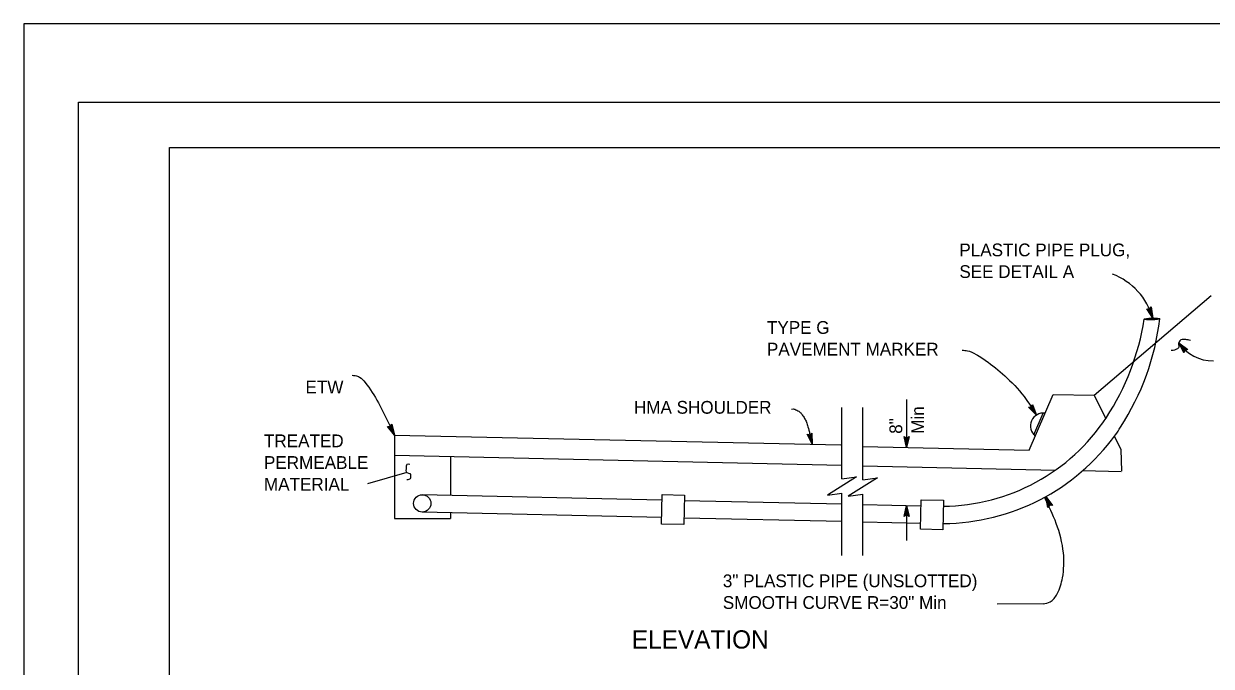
# Model space of a CAD drawing. Extents: x -893 to 867, y -474 to 712.
# Drawn here: x -893 to -242, y 359 to 712 of the extents above; entities that cross this region are included whole.
import ezdxf

# ---------------------------------------------------------------- set-up
doc = ezdxf.new("R2010")
doc.units = 0
for name, color, linetype in [('border_PLOTTING-ELEMENTS', 7, 'Continuous'), ('border_rw_22x34_Cut_Lines', 7, 'Continuous'), ('border_SHEET', 7, 'Continuous'), ('df_DETAIL-anno', 7, 'Continuous'), ('df_PIPE', 7, 'Continuous'), ('rd_HMA-DIKE', 7, 'Continuous'), ('rd_PROFILE-OG', 7, 'Continuous'), ('STR_Concrete A', 7, 'Continuous')]:
    doc.layers.add(name, color=color, linetype=linetype)

msp = doc.modelspace()

# ---------------------------------------------------------------- linework, layer by layer
at = {"layer": 'border_PLOTTING-ELEMENTS'}
for points in [[(-893.46, -474.04), (866.55, -474.04), (866.55, 711.96), (-893.46, 711.96)], [(-863.46, 668.96), (836.55, 668.96), (836.55, -431.04), (-863.46, -431.04)]]:
    msp.add_lwpolyline(points, close=True, dxfattribs=at)
at = {"layer": 'border_rw_22x34_Cut_Lines'}
msp.add_lwpolyline([(-863.46, 668.96), (836.55, 668.96), (836.55, -431.04), (-863.46, -431.04)], close=True, dxfattribs=at)
at = {"layer": 'border_SHEET'}
for p, q in [((-813.46, 643.96), (811.55, 643.96)), ((-813.46, -406.05), (-813.46, 643.96))]:
    msp.add_line(p, q, dxfattribs=at)
at = {"layer": 'df_DETAIL-anno'}
for p, q in [((-274.31, 550.43), (-277.67, 555.58)), ((-277.67, 555.58), (-277.67, 555.58)), ((-277.67, 555.58), (-276.15, 555.3)), ((-274.81, 551.73), (-277.25, 555.48)), ((-275.29, 553.02), (-276.87, 555.44)), ((-275.77, 554.31), (-276.45, 555.35)), ((-276.15, 555.3), (-275.17, 556.52)), ((-275.95, 555.56), (-275.77, 554.31)), ((-275.68, 555.85), (-275.29, 553.02)), ((-275.43, 556.19), (-274.8, 551.72)), ((-275.17, 556.52), (-275.17, 556.52)), ((-275.17, 556.52), (-274.31, 550.43)), ((-274.31, 550.43), (-274.31, 550.43)), ((-257.26, 531.41), (-260.09, 536.86)), ((-260.09, 536.86), (-260.09, 536.86)), ((-260.09, 536.86), (-255.21, 533.13)), ((-257.12, 531.8), (-259.21, 535.8)), ((-259.2, 535.8), (-255.64, 533.07)), ((-257, 532.21), (-258.32, 534.75)), ((-258.32, 534.75), (-256.02, 532.99)), ((-256.85, 532.57), (-257.43, 533.69)), ((-257.43, 533.69), (-256.45, 532.94)), ((-256.75, 532.88), (-257.26, 531.41)), ((-257.26, 531.41), (-257.26, 531.41)), ((-255.21, 533.13), (-256.75, 532.88)), ((-255.21, 533.13), (-255.21, 533.13)), ((-409.33, 505.73), (-409.33, 479.41)), ((-342.54, 501.48), (-340.99, 501.53)), ((-338.16, 497.16), (-342.54, 501.48)), ((-342.54, 501.48), (-342.54, 501.48)), ((-338.92, 498.33), (-342.11, 501.47)), ((-339.66, 499.48), (-341.72, 501.51)), ((-340.41, 500.64), (-341.29, 501.51)), ((-340.99, 501.53), (-340.3, 502.93)), ((-340.85, 501.82), (-340.41, 500.64)), ((-340.65, 502.16), (-339.66, 499.48)), ((-340.48, 502.55), (-338.91, 498.32)), ((-340.3, 502.93), (-340.3, 502.93)), ((-340.3, 502.93), (-338.16, 497.16)), ((-338.16, 497.16), (-338.16, 497.16)), ((-690.23, 486.18), (-694.08, 490.97)), ((-694.08, 490.97), (-694.08, 490.97)), ((-694.08, 490.97), (-692.54, 490.84)), ((-690.85, 487.43), (-693.66, 490.92)), ((-691.45, 488.66), (-693.27, 490.91)), ((-692.06, 489.9), (-692.84, 490.86)), ((-692.54, 490.84), (-691.69, 492.16)), ((-692.36, 491.12), (-692.06, 489.9)), ((-692.13, 491.43), (-691.45, 488.66)), ((-691.91, 491.8), (-690.84, 487.42)), ((-691.69, 492.16), (-691.69, 492.16)), ((-691.69, 492.16), (-690.23, 486.18)), ((-690.23, 486.18), (-690.23, 486.18)), ((-461.15, 481.19), (-463.88, 486.69)), ((-463.88, 486.69), (-463.88, 486.69)), ((-463.88, 486.69), (-462.4, 486.23)), ((-461.49, 482.53), (-463.47, 486.55)), ((-461.81, 483.87), (-463.1, 486.46)), ((-462.14, 485.21), (-462.69, 486.32)), ((-462.4, 486.23), (-461.29, 487.33)), ((-462.17, 486.47), (-462.14, 485.21)), ((-461.87, 486.72), (-461.81, 483.87)), ((-461.58, 487.04), (-461.48, 482.53)), ((-461.29, 487.33), (-461.29, 487.33)), ((-461.29, 487.33), (-461.15, 481.19)), ((-409.33, 479.41), (-410.66, 485.41)), ((-410.66, 485.41), (-410.66, 485.41)), ((-410.66, 485.41), (-409.33, 484.61)), ((-409.34, 480.8), (-410.3, 485.18)), ((-409.33, 482.18), (-409.96, 485)), ((-409.33, 483.56), (-409.6, 484.77)), ((-409.33, 484.61), (-407.99, 485.41)), ((-407.99, 485.41), (-409.33, 479.41)), ((-408.35, 485.2), (-409.33, 480.79)), ((-408.71, 484.96), (-409.33, 482.18)), ((-409.05, 484.79), (-409.33, 483.56)), ((-407.99, 485.41), (-407.99, 485.41)), ((-461.15, 481.19), (-461.15, 481.19)), ((-409.33, 479.41), (-409.33, 479.41)), ((-704.71, 459.6), (-683.17, 465.94)), ((-331.85, 446.42), (-333.08, 452.44)), ((-333.08, 452.44), (-333.08, 452.44)), ((-333.08, 452.44), (-329.41, 447.51)), ((-331.61, 446.76), (-332.52, 451.18)), ((-332.51, 451.17), (-329.84, 447.58)), ((-331.38, 447.12), (-331.95, 449.92)), ((-331.95, 449.92), (-330.23, 447.6)), ((-410.67, 441.61), (-409.33, 447.61)), ((-410.32, 441.83), (-409.33, 446.23)), ((-409.96, 442.06), (-409.33, 444.85)), ((-409.61, 442.24), (-409.34, 443.47)), ((-409.34, 443.47), (-409.07, 442.26)), ((-409.33, 447.61), (-409.33, 447.61)), ((-409.33, 447.61), (-408, 441.61)), ((-409.33, 447.61), (-409.33, 428.39)), ((-409.33, 446.22), (-408.36, 441.85)), ((-409.33, 444.85), (-408.71, 442.03)), ((-330.95, 447.7), (-331.85, 446.42)), ((-331.85, 446.42), (-331.85, 446.42)), ((-331.14, 447.43), (-331.39, 448.66)), ((-331.39, 448.66), (-330.65, 447.67)), ((-329.41, 447.51), (-330.95, 447.7)), ((-329.41, 447.51), (-329.41, 447.51)), ((-409.33, 442.41), (-410.67, 441.61)), ((-410.67, 441.61), (-410.67, 441.61)), ((-408, 441.61), (-409.33, 442.41)), ((-408, 441.61), (-408, 441.61)), ((-334.33, 393.56), (-359.72, 393.45))]:
    msp.add_line(p, q, dxfattribs=at)
for centre, radius, start, end in [((-309.65, 540.23), 36.78, 16.10372, 68.87189), ((-241.61, 549.26), 22.26, 213.85721, 271.22235)]:
    msp.add_arc(centre, radius, start, end, dxfattribs=at)
for points in [[(-253.74, 538.14), (-256.24, 538.63), (-257.23, 538.63), (-258.23, 538.63), (-260.22, 536.64), (-260.22, 534.15), (-261.72, 533.15), (-263.21, 532.65), (-264.21, 532.65)], [(-378.82, 532.77), (-376.04, 532.52), (-371.24, 530.5), (-364.68, 526.2), (-354.32, 517.62), (-343.72, 505.75), (-338.16, 497.16)], [(-713.45, 519.05), (-711.67, 518.88), (-709.34, 517.98), (-706.31, 515.12), (-698.98, 503.87), (-690.23, 486.18)], [(-681.84, 470.11), (-683.33, 470.11), (-683.83, 469.11), (-683.83, 467.62), (-683.83, 466.12), (-681.34, 464.63), (-681.34, 463.63), (-681.34, 462.63), (-682.83, 461.64), (-683.33, 461.64)], [(-334.5, 393.58), (-330.69, 394.69), (-326.78, 399.09), (-323.85, 407.89), (-323.36, 421.58), (-327.27, 437.72), (-333.62, 451.9)]]:
    msp.add_spline(points, degree=3, dxfattribs=at)
msp.add_open_spline([(-472.47, 500.48), (-471.75, 500.63), (-470.94, 500.52), (-470.22, 500.2), (-468.94, 499.61), (-467.85, 498.93), (-466.99, 497.81), (-465.48, 495.85), (-464.41, 493.87), (-463.75, 491.62), (-462.74, 488.16), (-461.79, 484.71), (-461.15, 481.19)], degree=3, dxfattribs=at)
at = {"layer": 'df_PIPE'}
for p, q in [((-674.95, 453.53), (-543.5, 450.6)), ((-531.27, 450.33), (-444.76, 448.4)), ((-675, 444.03), (-543.58, 441.1)), ((-659.51, 443.57), (-659.51, 440.47)), ((-433.36, 448.15), (-401.51, 447.44)), ((-531.27, 440.83), (-444.86, 438.9)), ((-433.41, 438.65), (-401.59, 437.94))]:
    msp.add_line(p, q, dxfattribs=at)
for points in [[(-543.43, 453.53), (-531.15, 453.31), (-531.43, 437.07), (-543.72, 437.29)], [(-401.43, 450.74), (-389.15, 450.53), (-389.44, 434.29), (-401.72, 434.5)]]:
    msp.add_lwpolyline(points, close=True, dxfattribs=at)
msp.add_circle((-674.97, 448.72), 4.75, dxfattribs=at)
for centre, radius, start, end in [((-414.48, 570.89), 137.06, 326.78113, 351.1675), ((-406.71, 565.73), 137.06, 326.78113, 353.38994), ((-390.24, 555.54), 108.38, 270.51716, 326.54894), ((-392.53, 552.26), 117.88, 325.96049, 328.48297), ((-390.24, 555.54), 117.88, 270.51716, 324.01753)]:
    msp.add_arc(centre, radius, start, end, dxfattribs=at)
msp.add_ellipse((-274.8, 549.9), major_axis=(4.24, 0.06), ratio=0.12475, dxfattribs=at)
at = {"layer": 'rd_HMA-DIKE'}
for p, q in [((-342.08, 477.94), (-328.91, 508.54)), ((-328.91, 508.54), (-306.53, 508.1)), ((-306.53, 508.09), (-300.17, 495.17)), ((-444.8, 479.94), (-444.8, 501.32)), ((-433.38, 461.73), (-433.38, 501.32)), ((-339.51, 486.36), (-334.39, 498.3)), ((-690.23, 486.18), (-445.45, 480.84)), ((-295.37, 485.41), (-291.82, 478.21)), ((-444.8, 462.25), (-444.8, 481.05)), ((-433.3, 479.94), (-342.08, 477.94)), ((-291.82, 478.21), (-291.59, 466.48)), ((-690.23, 475.11), (-444.86, 469.64)), ((-433.37, 469.39), (-327.76, 467.03)), ((-312.71, 466.7), (-291.6, 466.23)), ((-444.8, 420.04), (-444.8, 454.25)), ((-433.38, 420.04), (-433.38, 453.73))]:
    msp.add_line(p, q, dxfattribs=at)
for points in [[(-444.8, 462.25), (-436.8, 463.25), (-452.8, 453.25), (-444.8, 454.25)], [(-433.38, 461.73), (-425.38, 462.73), (-441.38, 452.73), (-433.38, 453.73)]]:
    msp.add_lwpolyline(points, dxfattribs=at)
msp.add_arc((-334.3, 491.2), 7.11, 82.29614, 231.12874, dxfattribs=at)
at = {"layer": 'rd_PROFILE-OG'}
msp.add_line((-306.53, 508.1), (-242.37, 562.81), dxfattribs=at)
at = {"layer": 'STR_Concrete A'}
for p, q in [((-690.23, 486.18), (-690.23, 440.47)), ((-659.51, 474.1), (-659.51, 453.1)), ((-690.23, 440.47), (-659.51, 440.47))]:
    msp.add_line(p, q, dxfattribs=at)

# ---------------------------------------------------------------- texts
at = {"layer": 'df_DETAIL-anno'}
for s, height, p in [('PLASTIC PIPE PLUG,', 7, (-380.41, 584.33)), ('SEE DETAIL A', 7, (-380.41, 572.43)), ('TYPE G', 7, (-485.92, 541.77)), ('PAVEMENT MARKER', 7, (-485.92, 529.87)), ('ETW', 7, (-738.96, 509.05)), ('HMA SHOULDER', 7, (-558.85, 497.94)), ('TREATED', 7, (-761.72, 479.55)), ('PERMEABLE', 7, (-761.72, 467.65)), ('MATERIAL', 7, (-761.72, 455.75)), ('3" PLASTIC PIPE (UNSLOTTED)', 7, (-510.12, 402.73)), ('SMOOTH CURVE R=30" Min', 7, (-510.12, 390.83)), ('ELEVATION', 10, (-560.02, 369.07))]:
    msp.add_text(s, height=height, dxfattribs=at).set_placement(p)
for s, p in [('8"', (-411.76, 486.91)), ('Min', (-399.76, 486.91))]:
    msp.add_text(s, height=7, rotation=90, dxfattribs=at).set_placement(p)

doc.saveas('drawing.dxf')
